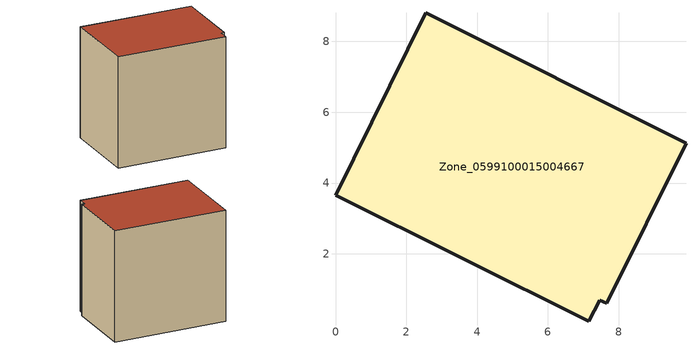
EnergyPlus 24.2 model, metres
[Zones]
Zone_0599100015004667
 floor ground (C_G): 2.55,8.81 9.9,5.13 7.66,0.61 7.46,0.69 7.16,0.1 0,3.66 z0.86
 wall outside (C_F): 9.9,5.13 2.55,8.81 0,3.66 7.16,0.1 7.46,0.69 7.66,0.61 9.9,5.13 z0.86:8.94
 roof outside (C_R): 0,3.66 7.16,0.1 7.46,0.69 7.66,0.61 9.9,5.13 2.55,8.81 z8.94
[BUILDING]
Pand.0599100015004667: North Axis=0; Terrain=City; Loads Convergence Tolerance Value=0.04; Temperature Convergence Tolerance Value=0.4; Solar Distribution=FullExterior; Maximum Number of Warmup Days=25; Minimum Number of Warmup Days=1
[Site:Location]
Rotterdam.The.Hague.AP_ZH_NLD Design_Conditions: Latitude=51.96; Longitude=4.45; Time Zone=1; Elevation=-4.5
[SITE:GROUNDTEMPERATURE:BUILDINGSURFACE]
18, 18, 18, 18, 18, 18, 18, 18, 18, 18, 18, 18
[MATERIAL] Thermal Absorptance=0.9; Solar Absorptance=0.7; Visible Absorptance=0.7
Name | Roughness | Thickness | Conductivity | Density | Specific Heat
G.TC.1975-1991 | MediumSmooth | 0.15 | 0.288461 | 540 | 1210
F.TC.1975-1991 | Rough | 0.3 | 0.230769 | 1920 | 840
R.TC.1975-1991 | MediumRough | 0.2 | 0.153846 | 1500 | 1000
[CONSTRUCTION]
C_G: G.TC.1975-1991
C_F: F.TC.1975-1991
C_R: R.TC.1975-1991
[ZONE]
Zone_0599100015004667: Type=1; Multiplier=1; Ceiling Height=Autocalculate; Volume=Autocalculate; Floor Area=autocalculate; Part of Total Floor Area=Yes
[ZONEINFILTRATION:DESIGNFLOWRATE]
Infil_Zone_0599100015004667: Zone or ZoneList or Space or SpaceList=Zone_0599100015004667; Schedule=AlwaysOn; Design Flow Rate Calculation Method=Flow/Area; Flow Rate per Floor Area=0.003; Constant Term Coefficient=1; Temperature Term Coefficient=0; Velocity Term Coefficient=0; Velocity Squared Term Coefficient=0
[HVACTEMPLATE:ZONE:IDEALLOADSAIRSYSTEM]
Zone_0599100015004667: Maximum Heating Supply Air Temperature=50; Minimum Cooling Supply Air Temperature=13; Maximum Heating Supply Air Humidity Ratio=0.0156; Minimum Cooling Supply Air Humidity Ratio=0.0077; Heating Limit=NoLimit; Cooling Limit=NoLimit; Dehumidification Control Type=ConstantSensibleHeatRatio; Cooling Sensible Heat Ratio=0.7; Dehumidification Setpoint=60; Humidification Control Type=None; Humidification Setpoint=30; Outdoor Air Method=None; Outdoor Air Flow Rate per Person=0.00944; Outdoor Air Flow Rate per Zone Floor Area=0; Outdoor Air Flow Rate per Zone=0; Demand Controlled Ventilation Type=None; Outdoor Air Economizer Type=NoEconomizer; Heat Recovery Type=None; Sensible Heat Recovery Effectiveness=0.7; Latent Heat Recovery Effectiveness=0.65
[ZONECONTROL:THERMOSTAT]
ThermostatControl_Zone_0599100015004667: Zone or ZoneList=Zone_0599100015004667; Control Type Schedule=DualSetpointControlType; Control 1=Thermostat_Zone_0599100015004667; Temperature Difference Between Cutout And Setpoint=0
[THERMOSTATSETPOINT:DUALSETPOINT]
Thermostat_Zone_0599100015004667: Heating Setpoint Temperature Schedule=HeatingSetpoint_Zone_0599100015004667; Cooling Setpoint Temperature Schedule=CoolingSetpoint_Zone_0599100015004667
[SCHEDULE:COMPACT]
HeatingSetpoint_Zone_0599100015004667: Through: 12/31, For: AllDays, Until: 24:00, 21
CoolingSetpoint_Zone_0599100015004667: Through: 12/31, For: AllDays, Until: 24:00, 24
DualSetpointControlType: Through: 12/31, For: AllDays, Until: 24:00, 4
AlwaysOn: Through: 12/31, For: AllDays, Until: 24:00, 1
